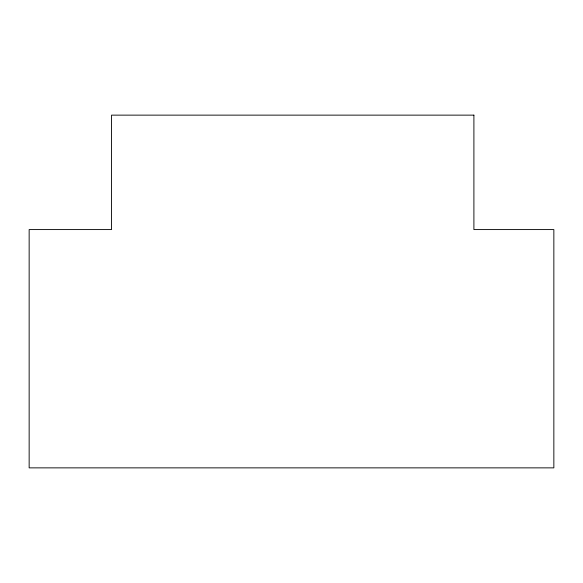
<?xml version="1.0" encoding="UTF-8"?>
<svg xmlns="http://www.w3.org/2000/svg" width="583" height="583" viewBox="0 0 583 583"><rect width="100%" height="100%" fill="white"/><g stroke="black" fill="none" stroke-linecap="round" stroke-linejoin="round"><path stroke-width="0.87" d="M473.899 115.135L111.535 115.135L111.535 229.578L29.15 229.578L29.15 467.865L553.85 467.865L553.85 229.578L473.899 229.578L473.899 115.135"/></g></svg>
